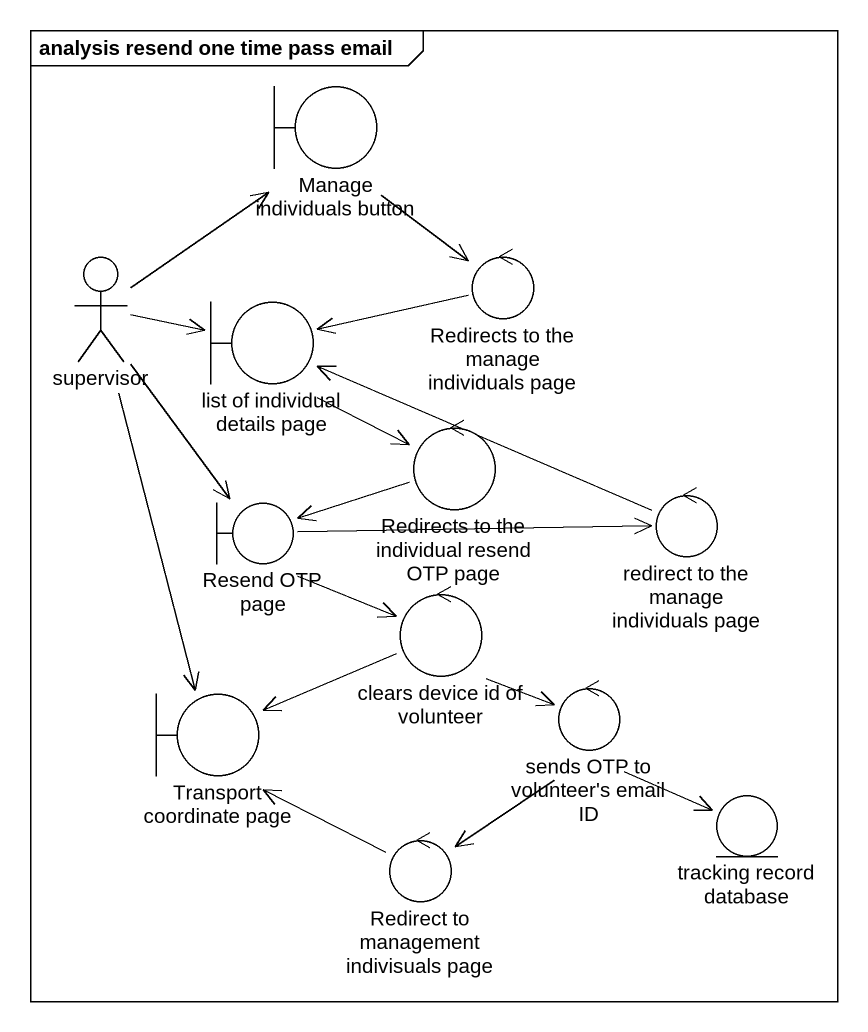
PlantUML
@startuml
mainframe analysis resend one time pass email
boundary "Manage individuals button" as Manage_individuals_button
actor supervisor
boundary "list of individual details page" as list_of_individual_details
control "Redirects to the manage individuals page" as Redirects_to_the_manage
boundary "Resend OTP page" as Resend_OTP_page
control "Redirects to the individual resend OTP page" as Redirects_to_the_individual
control "redirect to the manage individuals page" as redirect_to_the_manage
control "clears device id of volunteer" as clears_device_id_of
boundary "Transport coordinate page" as Transport_coordinate_page
control "sends OTP to volunteer's email ID" as sends_OTP_to_volunteer_s
control "Redirect to management indivisuals page" as Redirect_to_management
entity "tracking record database" as tracking_record_database
Manage_individuals_button --> Redirects_to_the_manage
supervisor -up-> Manage_individuals_button
supervisor -up-> Manage_individuals_button
supervisor -right-> list_of_individual_details
supervisor -right-> list_of_individual_details
supervisor --> Resend_OTP_page
supervisor --> Transport_coordinate_page
list_of_individual_details --> Redirects_to_the_individual
Redirects_to_the_manage -left-> list_of_individual_details
Resend_OTP_page -right-> redirect_to_the_manage
Resend_OTP_page -right-> clears_device_id_of
Redirects_to_the_individual -left-> Resend_OTP_page
redirect_to_the_manage -left-> list_of_individual_details
clears_device_id_of -left-> Transport_coordinate_page
clears_device_id_of --> sends_OTP_to_volunteer_s
sends_OTP_to_volunteer_s --> Redirect_to_management
sends_OTP_to_volunteer_s --> tracking_record_database
Redirect_to_management -up-> Transport_coordinate_page
@enduml
